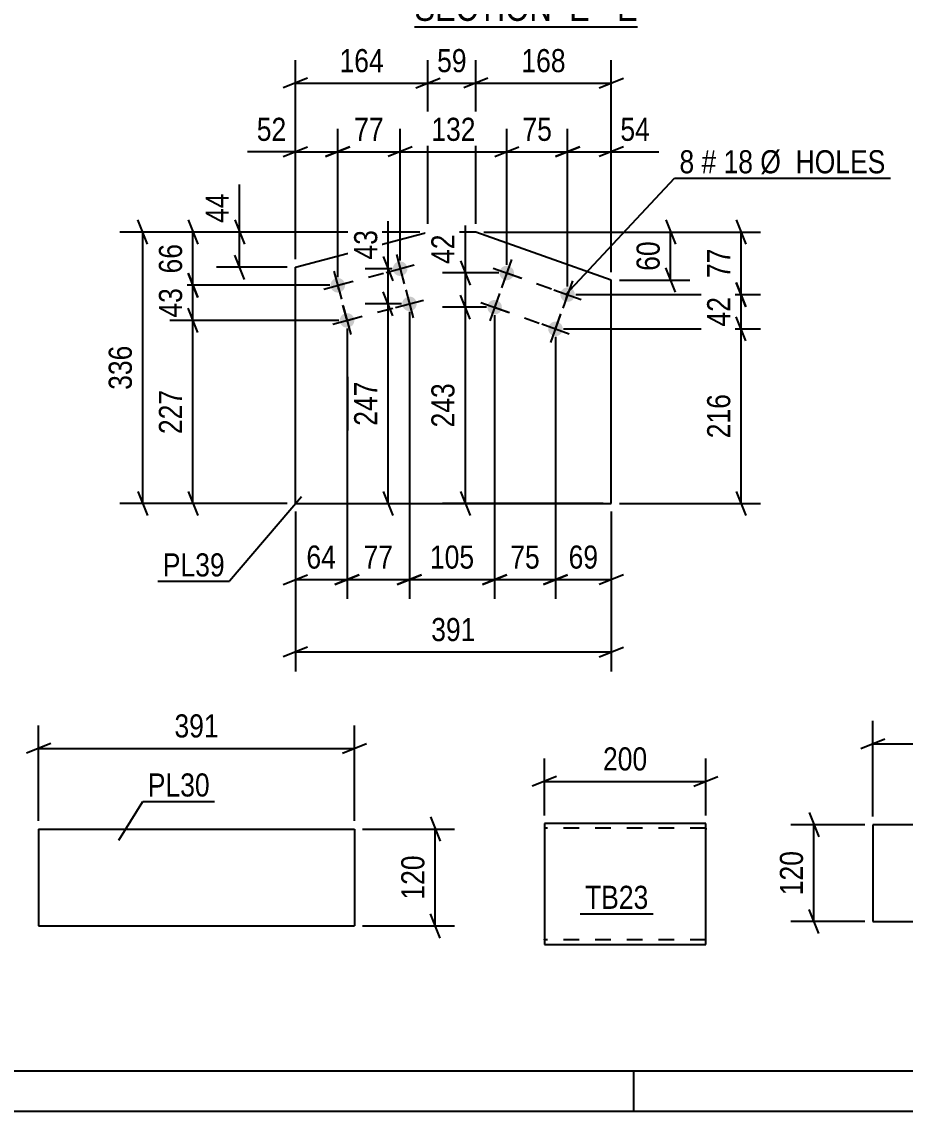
# Model space of a CAD drawing. Header units: millimetres. Extents: x 0 to 841, y 0 to 594.
# Drawn here: x 135.2 to 244.6, y 0 to 135 of the extents above; entities that cross this region are included whole.
import ezdxf

# ---------------------------------------------------------------- set-up
doc = ezdxf.new("R2010")
doc.units = ezdxf.units.MM
doc.linetypes.add('DXK_LINE_DOT2', pattern=[3.9198, 1.9599, -1.9599])
doc.styles.add('Arial Narrow', font='ARIALN.TTF', dxfattribs={"height": 0.2})

# ---------------------------------------------------------------- blocks, each defined once
blk = doc.blocks.new('Unknown-247305070-1135 - 20638')
at = {"color": 5, "linetype": 'Continuous'}
for p, q in [((5, 5), (836, 5)), ((211, 0), (211, 5)), ((0, 0), (841, 0))]:
    blk.add_line(p, q, dxfattribs=at)
blk = doc.blocks.new('Unknown-247305070-19 - 7066')
at = {"color": 6, "linetype": 'Continuous'}
blk.add_line((183.82, 134.35), (211.47, 134.35), dxfattribs=at)
at = {"color": 0, "linetype": 'Continuous'}
for points in [[(201.93, 135.1), (201.93, 138.6), (183.82, 138.6), (183.82, 135.1)], [(205.53, 135.1), (205.53, 138.6), (202.98, 138.6), (202.98, 135.1)], [(207.86, 135.1), (207.86, 138.6), (206.58, 138.6), (206.58, 135.1)], [(211.47, 135.1), (211.47, 138.6), (208.91, 138.6), (208.91, 135.1)]]:
    blk.add_wipeout(points, dxfattribs=at)
at = {"color": 7, "linetype": 'Continuous', "style": 'Arial Narrow'}
for s, p in [('SECTION ', (183.82, 135.1)), ('E', (202.98, 135.1)), ('E', (208.91, 135.1)), ('-', (206.58, 135.1))]:
    blk.add_text(s, height=3.34, dxfattribs=at).set_placement(p)
blk = doc.blocks.new('Part-247305070-5434 - 5428')
at = {"color": 2, "linetype": 'Continuous'}
for p, q in [((137.26, 34.96), (137.26, 22.96)), ((137.26, 34.96), (176.4, 34.96)), ((176.4, 34.96), (176.4, 22.96)), ((137.26, 22.96), (176.4, 22.96))]:
    blk.add_line(p, q, dxfattribs=at)
blk = doc.blocks.new('Part-247305070-5466 - 5462')
at = {"color": 2, "linetype": 'Continuous'}
for p, q in [((240.6, 35.5), (240.6, 23.5)), ((262.55, 35.5), (240.6, 35.5)), ((262.55, 23.5), (262.55, 35.5)), ((240.6, 23.5), (262.55, 23.5))]:
    blk.add_line(p, q, dxfattribs=at)
blk = doc.blocks.new('Part-247305070-5210 - 5205')
at = {"color": 2, "linetype": 'Continuous'}
for p, q in [((199.92, 35.65), (199.92, 20.74)), ((219.92, 35.65), (199.92, 35.65)), ((219.92, 21.85), (219.92, 35.65)), ((219.92, 20.65), (219.92, 21.85)), ((199.92, 20.74), (199.92, 20.65)), ((199.92, 20.65), (219.92, 20.65))]:
    blk.add_line(p, q, dxfattribs=at)
at = {"color": 7, "linetype": 'DXK_LINE_DOT2'}
for p, q in [((219.92, 35.05), (199.92, 35.05)), ((219.92, 35.05), (219.92, 35)), ((219.92, 35), (219.92, 35.05)), ((219.92, 34.91), (219.92, 35)), ((219.92, 35), (219.92, 34.91)), ((219.92, 21.3), (219.92, 21.62)), ((199.92, 21.25), (199.92, 21.3)), ((219.92, 21.25), (199.92, 21.25)), ((219.92, 21.25), (219.92, 21.3))]:
    blk.add_line(p, q, dxfattribs=at)
blk = doc.blocks.new('Bolt-247305070-5886 - 5852')
at = {"linetype": 'Continuous'}
for points in [[(196.1, 103.56, -1), (194.41, 104.16, -1)], [(203.64, 100.88, -1), (201.95, 101.48, -1)], [(194.6, 99.32, -1), (192.9, 99.92, -1)], [(202.14, 96.64, -1), (200.44, 97.24, -1)]]:
    blk.add_hatch(color=1, dxfattribs=at).paths.add_polyline_path(points)
at = {"color": 1, "linetype": 'Continuous'}
for p, q in [((195.86, 105.55), (194.65, 102.16)), ((193.56, 104.46), (196.95, 103.26)), ((203.4, 102.88), (202.19, 99.49)), ((194.35, 101.31), (193.15, 97.92)), ((201.1, 101.78), (204.49, 100.58)), ((192.06, 100.22), (195.45, 99.01)), ((201.89, 98.64), (200.69, 95.25)), ((199.59, 97.54), (202.99, 96.34))]:
    blk.add_line(p, q, dxfattribs=at)
blk = doc.blocks.new('Bolt-247305070-5891 - 5852')
at = {"linetype": 'Continuous'}
for points in [[(182.92, 104.62, -1), (181.18, 104.16, -1)], [(175.19, 102.57, -1), (173.45, 102.1, -1)], [(184.07, 100.27, -1), (182.33, 99.81, -1)], [(176.34, 98.22, -1), (174.6, 97.75, -1)]]:
    blk.add_hatch(color=1, dxfattribs=at).paths.add_polyline_path(points)
at = {"color": 1, "linetype": 'Continuous'}
for p, q in [((181.58, 106.13), (182.51, 102.65)), ((173.85, 104.07), (174.78, 100.6)), ((180.31, 103.93), (183.79, 104.85)), ((172.58, 101.87), (176.06, 102.8)), ((182.74, 101.78), (183.67, 98.3)), ((181.46, 99.58), (184.94, 100.51)), ((175.01, 99.73), (175.94, 96.25)), ((173.73, 97.52), (177.21, 98.45))]:
    blk.add_line(p, q, dxfattribs=at)
blk = doc.blocks.new('Part-247305070-5896 - 5852')
at = {"color": 2, "linetype": 'Continuous'}
for p, q in [((169.07, 104.56), (185.5, 108.93)), ((191.42, 108.93), (185.5, 108.93)), ((208.21, 102.98), (191.42, 108.93)), ((169.07, 75.3), (169.07, 104.56)), ((208.21, 75.3), (208.21, 102.98)), ((169.07, 75.3), (208.21, 75.3))]:
    blk.add_line(p, q, dxfattribs=at)
blk = doc.blocks.new('Line-247305070-6221 - 5852')
at = {"color": 1, "linetype": 'DXK_LINE_DOT2'}
blk.add_line((182.05, 104.39), (183.2, 100.04), dxfattribs=at)
blk = doc.blocks.new('Line-247305070-6214 - 5852')
at = {"color": 1, "linetype": 'DXK_LINE_DOT2'}
blk.add_line((174.32, 102.34), (182.05, 104.39), dxfattribs=at)
blk = doc.blocks.new('Line-247305070-6207 - 5852')
at = {"color": 1, "linetype": 'DXK_LINE_DOT2'}
blk.add_line((175.47, 97.99), (183.2, 100.04), dxfattribs=at)
blk = doc.blocks.new('Line-247305070-6200 - 5852')
at = {"color": 1, "linetype": 'DXK_LINE_DOT2'}
blk.add_line((175.47, 97.99), (174.32, 102.34), dxfattribs=at)
blk = doc.blocks.new('Line-247305070-6193 - 5852')
at = {"color": 1, "linetype": 'DXK_LINE_DOT2'}
blk.add_line((195.26, 103.86), (193.75, 99.62), dxfattribs=at)
blk = doc.blocks.new('Line-247305070-6186 - 5852')
at = {"color": 1, "linetype": 'DXK_LINE_DOT2'}
blk.add_line((193.75, 99.62), (201.29, 96.94), dxfattribs=at)
blk = doc.blocks.new('Line-247305070-6179 - 5852')
at = {"color": 1, "linetype": 'DXK_LINE_DOT2'}
blk.add_line((201.29, 96.94), (202.8, 101.18), dxfattribs=at)
blk = doc.blocks.new('Line-247305070-6172 - 5852')
at = {"color": 1, "linetype": 'DXK_LINE_DOT2'}
blk.add_line((195.26, 103.86), (202.8, 101.18), dxfattribs=at)
blk = doc.blocks.new('StraightDimension-247305070-5436 - 5428')
at = {"color": 7, "linetype": 'Continuous'}
for p, q in [((137.26, 35.96), (137.26, 47.81)), ((176.4, 35.96), (176.4, 47.81)), ((138.76, 45.56), (135.76, 44.36)), ((137.26, 44.96), (176.4, 44.96)), ((174.9, 44.36), (177.9, 45.56))]:
    blk.add_line(p, q, dxfattribs=at)
at = {"color": 0}
blk.add_wipeout([(160.17, 45.71), (160.17, 49.91), (153.49, 49.91), (153.49, 45.71)], dxfattribs=at)
at = {"color": 3, "style": 'Arial Narrow'}
blk.add_text('391', height=2.863, dxfattribs=at).set_placement((154.09, 46.31))
blk = doc.blocks.new('StraightDimension-247305070-5447 - 5428')
at = {"color": 7, "linetype": 'Continuous'}
for p, q in [((185.8, 36.46), (187, 33.46)), ((177.4, 34.96), (188.8, 34.96)), ((186.4, 22.96), (186.4, 34.96)), ((187, 21.46), (185.8, 24.46)), ((177.4, 22.96), (188.8, 22.96))]:
    blk.add_line(p, q, dxfattribs=at)
at = {"color": 0}
blk.add_wipeout([(185.65, 32.3), (181.45, 32.3), (181.45, 25.62), (185.65, 25.62)], dxfattribs=at)
at = {"color": 3, "style": 'Arial Narrow'}
blk.add_text('120', height=2.863, rotation=90.0002, dxfattribs=at).set_placement((185.05, 26.22))
blk = doc.blocks.new('StraightDimension-247305070-5479 - 5462')
at = {"color": 7, "linetype": 'Continuous'}
for p, q in [((240.6, 36.5), (240.6, 48.35)), ((262.55, 36.5), (262.55, 48.35)), ((242.1, 46.1), (239.1, 44.9)), ((261.05, 44.9), (264.05, 46.1)), ((240.6, 45.5), (262.55, 45.5))]:
    blk.add_line(p, q, dxfattribs=at)
at = {"color": 0}
blk.add_wipeout([(254.91, 46.25), (254.91, 50.45), (248.23, 50.45), (248.23, 46.25)], dxfattribs=at)
at = {"color": 3, "style": 'Arial Narrow'}
blk.add_text('220', height=2.863, dxfattribs=at).set_placement((248.83, 46.85))
blk = doc.blocks.new('StraightDimension-247305070-5468 - 5462')
at = {"color": 7, "linetype": 'Continuous'}
for p, q in [((232.7, 37), (233.9, 34)), ((239.6, 35.5), (230.45, 35.5)), ((233.3, 23.5), (233.3, 35.5)), ((233.9, 22), (232.7, 25)), ((239.6, 23.5), (230.45, 23.5))]:
    blk.add_line(p, q, dxfattribs=at)
at = {"color": 0}
blk.add_wipeout([(232.55, 32.85), (228.35, 32.85), (228.35, 26.16), (232.55, 26.16)], dxfattribs=at)
at = {"color": 3, "style": 'Arial Narrow'}
blk.add_text('120', height=2.863, rotation=90.0002, dxfattribs=at).set_placement((231.95, 26.76))
blk = doc.blocks.new('StraightDimension-247305070-5213 - 5205')
at = {"color": 7, "linetype": 'Continuous'}
for p, q in [((199.92, 36.65), (199.92, 43.72)), ((219.92, 36.65), (219.92, 43.72)), ((201.42, 41.47), (198.42, 40.27)), ((199.92, 40.87), (219.92, 40.87)), ((218.42, 40.27), (221.42, 41.47))]:
    blk.add_line(p, q, dxfattribs=at)
at = {"color": 0}
blk.add_wipeout([(213.26, 41.62), (213.26, 45.82), (206.58, 45.82), (206.58, 41.62)], dxfattribs=at)
at = {"color": 3, "style": 'Arial Narrow'}
blk.add_text('200', height=2.863, dxfattribs=at).set_placement((207.18, 42.22))
blk = doc.blocks.new('StraightDimension-247305070-42110 - 5852')
at = {"color": 7, "linetype": 'Continuous'}
for p, q in [((181.16, 98.54), (179.96, 101.54)), ((182.2, 100.04), (177.71, 100.04)), ((180.56, 75.3), (180.56, 100.04)), ((179.96, 76.8), (181.16, 73.8)), ((170.07, 75.3), (182.96, 75.3))]:
    blk.add_line(p, q, dxfattribs=at)
at = {"color": 0}
blk.add_wipeout([(179.81, 91.02), (175.61, 91.02), (175.61, 84.33), (179.81, 84.33)], dxfattribs=at)
at = {"color": 3, "style": 'Arial Narrow'}
blk.add_text('247', height=2.863, rotation=90.0002, dxfattribs=at).set_placement((179.21, 84.93))
blk = doc.blocks.new('StraightDimension-247305070-5955 - 5852')
at = {"color": 7, "linetype": 'Continuous'}
for p, q in [((169.07, 105.56), (169.07, 130.24)), ((185.5, 109.93), (185.5, 130.24)), ((170.57, 127.99), (167.57, 126.79)), ((169.07, 127.39), (185.5, 127.39)), ((184, 126.79), (187, 127.99))]:
    blk.add_line(p, q, dxfattribs=at)
at = {"color": 0}
blk.add_wipeout([(180.62, 128.14), (180.62, 132.34), (173.94, 132.34), (173.94, 128.14)], dxfattribs=at)
at = {"color": 3, "style": 'Arial Narrow'}
blk.add_text('164', height=2.863, dxfattribs=at).set_placement((174.54, 128.74))
blk = doc.blocks.new('StraightDimension-247305070-6073 - 5852')
at = {"color": 7, "linetype": 'Continuous'}
for p, q in [((150.76, 107.43), (149.56, 110.43)), ((184.5, 108.93), (147.31, 108.93)), ((150.16, 75.3), (150.16, 108.93)), ((149.56, 76.8), (150.76, 73.8)), ((168.07, 75.3), (147.31, 75.3))]:
    blk.add_line(p, q, dxfattribs=at)
at = {"color": 0}
blk.add_wipeout([(149.41, 95.46), (145.21, 95.46), (145.21, 88.78), (149.41, 88.78)], dxfattribs=at)
at = {"color": 3, "style": 'Arial Narrow'}
blk.add_text('336', height=2.863, rotation=90.0002, dxfattribs=at).set_placement((148.81, 89.38))
blk = doc.blocks.new('StraightDimension-247305070-5945 - 5852')
at = {"color": 7, "linetype": 'Continuous'}
for p, q in [((191.42, 109.93), (191.42, 130.24)), ((208.21, 103.98), (208.21, 130.24)), ((192.92, 127.99), (189.92, 126.79)), ((191.42, 127.39), (208.21, 127.39)), ((206.71, 126.79), (209.71, 127.99))]:
    blk.add_line(p, q, dxfattribs=at)
at = {"color": 0}
blk.add_wipeout([(203.16, 128.14), (203.16, 132.34), (196.47, 132.34), (196.47, 128.14)], dxfattribs=at)
at = {"color": 3, "style": 'Arial Narrow'}
blk.add_text('168', height=2.863, dxfattribs=at).set_placement((197.07, 128.74))
blk = doc.blocks.new('StraightDimension-247305070-5898 - 5852')
at = {"color": 7, "linetype": 'Continuous'}
for p, q in [((175.47, 96.99), (175.47, 63.48)), ((169.07, 74.3), (169.07, 63.48)), ((167.57, 65.28), (170.57, 66.48)), ((176.97, 66.48), (173.97, 65.28)), ((169.07, 65.88), (175.47, 65.88))]:
    blk.add_line(p, q, dxfattribs=at)
at = {"color": 0}
blk.add_wipeout([(174.7, 66.63), (174.7, 70.83), (169.84, 70.83), (169.84, 66.63)], dxfattribs=at)
at = {"color": 3, "style": 'Arial Narrow'}
blk.add_text('64', height=2.863, dxfattribs=at).set_placement((170.44, 67.23))
blk = doc.blocks.new('StraightDimension-247305070-5904 - 5852')
at = {"color": 7, "linetype": 'Continuous'}
for p, q in [((183.2, 99.04), (183.2, 63.48)), ((193.75, 98.62), (193.75, 63.48)), ((181.7, 65.28), (184.7, 66.48)), ((195.25, 66.48), (192.25, 65.28)), ((183.2, 65.88), (193.75, 65.88))]:
    blk.add_line(p, q, dxfattribs=at)
at = {"color": 0}
blk.add_wipeout([(191.82, 66.63), (191.82, 70.83), (185.14, 70.83), (185.14, 66.63)], dxfattribs=at)
at = {"color": 3, "style": 'Arial Narrow'}
blk.add_text('105', height=2.863, dxfattribs=at).set_placement((185.74, 67.23))
blk = doc.blocks.new('StraightDimension-247305070-5912 - 5852')
at = {"color": 7, "linetype": 'Continuous'}
for p, q in [((183.2, 99.04), (183.2, 63.48)), ((175.47, 96.99), (175.47, 63.48)), ((173.97, 65.28), (176.97, 66.48)), ((184.7, 66.48), (181.7, 65.28)), ((175.47, 65.88), (183.2, 65.88))]:
    blk.add_line(p, q, dxfattribs=at)
at = {"color": 0}
blk.add_wipeout([(181.77, 66.63), (181.77, 70.83), (176.91, 70.83), (176.91, 66.63)], dxfattribs=at)
at = {"color": 3, "style": 'Arial Narrow'}
blk.add_text('77', height=2.863, dxfattribs=at).set_placement((177.51, 67.23))
blk = doc.blocks.new('StraightDimension-247305070-41149 - 5852')
at = {"color": 7, "linetype": 'Continuous'}
for p, q in [((224.89, 95.44), (223.69, 98.44)), ((202.29, 96.94), (226.69, 96.94)), ((224.29, 75.3), (224.29, 96.94)), ((223.69, 76.8), (224.89, 73.8)), ((209.21, 75.3), (226.69, 75.3))]:
    blk.add_line(p, q, dxfattribs=at)
at = {"color": 0}
blk.add_wipeout([(223.54, 89.47), (219.34, 89.47), (219.34, 82.78), (223.54, 82.78)], dxfattribs=at)
at = {"color": 3, "style": 'Arial Narrow'}
blk.add_text('216', height=2.863, rotation=90.0002, dxfattribs=at).set_placement((222.94, 83.38))
blk = doc.blocks.new('StraightDimension-247305070-5920 - 5852')
at = {"color": 7, "linetype": 'Continuous'}
for p, q in [((193.75, 98.62), (193.75, 63.48)), ((201.29, 95.94), (201.29, 63.48)), ((192.25, 65.28), (195.25, 66.48)), ((202.79, 66.48), (199.79, 65.28)), ((193.75, 65.88), (201.29, 65.88))]:
    blk.add_line(p, q, dxfattribs=at)
at = {"color": 0}
blk.add_wipeout([(199.95, 66.63), (199.95, 70.83), (195.09, 70.83), (195.09, 66.63)], dxfattribs=at)
at = {"color": 3, "style": 'Arial Narrow'}
blk.add_text('75', height=2.863, dxfattribs=at).set_placement((195.69, 67.23))
blk = doc.blocks.new('StraightDimension-247305070-5928 - 5852')
at = {"color": 7, "linetype": 'Continuous'}
for p, q in [((201.29, 95.94), (201.29, 63.48)), ((208.21, 74.3), (208.21, 63.48)), ((199.79, 65.28), (202.79, 66.48)), ((209.71, 66.48), (206.71, 65.28)), ((201.29, 65.88), (208.21, 65.88))]:
    blk.add_line(p, q, dxfattribs=at)
at = {"color": 0}
blk.add_wipeout([(207.18, 66.63), (207.18, 70.83), (202.32, 70.83), (202.32, 66.63)], dxfattribs=at)
at = {"color": 3, "style": 'Arial Narrow'}
blk.add_text('69', height=2.863, dxfattribs=at).set_placement((202.92, 67.23))
blk = doc.blocks.new('StraightDimension-247305070-5935 - 5852')
at = {"color": 7, "linetype": 'Continuous'}
for p, q in [((185.5, 109.93), (185.5, 130.24)), ((191.42, 109.93), (191.42, 130.24)), ((184, 126.79), (187, 127.99)), ((185.5, 127.39), (191.42, 127.39)), ((192.92, 127.99), (189.92, 126.79))]:
    blk.add_line(p, q, dxfattribs=at)
at = {"color": 0}
blk.add_wipeout([(190.89, 128.14), (190.89, 132.34), (186.03, 132.34), (186.03, 128.14)], dxfattribs=at)
at = {"color": 3, "style": 'Arial Narrow'}
blk.add_text('59', height=2.863, dxfattribs=at).set_placement((186.63, 128.74))
blk = doc.blocks.new('StraightDimension-247305070-5966 - 5852')
at = {"color": 7, "linetype": 'Continuous'}
for p, q in [((169.07, 74.3), (169.07, 54.5)), ((208.21, 74.3), (208.21, 54.5)), ((170.57, 57.5), (167.57, 56.3)), ((169.07, 56.9), (208.21, 56.9)), ((206.71, 56.3), (209.71, 57.5))]:
    blk.add_line(p, q, dxfattribs=at)
at = {"color": 0}
blk.add_wipeout([(191.98, 57.65), (191.98, 61.85), (185.3, 61.85), (185.3, 57.65)], dxfattribs=at)
at = {"color": 3, "style": 'Arial Narrow'}
blk.add_text('391', height=2.863, dxfattribs=at).set_placement((185.9, 58.25))
blk = doc.blocks.new('StraightDimension-247305070-6099 - 5852')
at = {"color": 7, "linetype": 'Continuous'}
for p, q in [((202.8, 102.18), (202.8, 121.73)), ((208.21, 103.98), (208.21, 121.73)), ((201.3, 118.28), (204.3, 119.48)), ((202.8, 118.88), (208.21, 118.88)), ((209.71, 119.48), (206.71, 118.28)), ((208.21, 118.88), (214.11, 118.88)), ((208.21, 118.88), (214.11, 118.88))]:
    blk.add_line(p, q, dxfattribs=at)
at = {"color": 0}
blk.add_wipeout([(213.59, 119.63), (213.59, 123.83), (208.73, 123.83), (208.73, 119.63)], dxfattribs=at)
at = {"color": 3, "style": 'Arial Narrow'}
blk.add_text('54', height=2.863, dxfattribs=at).set_placement((209.33, 120.23))
blk = doc.blocks.new('StraightDimension-247305070-5971 - 5852')
at = {"color": 7, "linetype": 'Continuous'}
for p, q in [((214.95, 110.43), (216.15, 107.43)), ((192.42, 108.93), (217.95, 108.93)), ((215.55, 102.98), (215.55, 108.93)), ((216.15, 101.48), (214.95, 104.48)), ((209.21, 102.98), (217.95, 102.98))]:
    blk.add_line(p, q, dxfattribs=at)
at = {"color": 0}
blk.add_wipeout([(214.8, 108.38), (210.6, 108.38), (210.6, 103.53), (214.8, 103.53)], dxfattribs=at)
at = {"color": 3, "style": 'Arial Narrow'}
blk.add_text('60', height=2.863, rotation=90.0002, dxfattribs=at).set_placement((214.2, 104.13))
blk = doc.blocks.new('StraightDimension-247305070-6015 - 5852')
at = {"color": 7, "linetype": 'Continuous'}
for p, q in [((190.13, 103.86), (190.13, 109.76)), ((190.13, 103.86), (190.13, 109.76)), ((189.53, 105.36), (190.73, 102.36)), ((194.26, 103.86), (187.28, 103.86)), ((190.13, 99.62), (190.13, 103.86)), ((190.73, 98.12), (189.53, 101.12)), ((192.75, 99.62), (187.28, 99.62))]:
    blk.add_line(p, q, dxfattribs=at)
at = {"color": 0}
blk.add_wipeout([(189.38, 109.24), (185.18, 109.24), (185.18, 104.38), (189.38, 104.38)], dxfattribs=at)
at = {"color": 3, "style": 'Arial Narrow'}
blk.add_text('42', height=2.863, rotation=90.0002, dxfattribs=at).set_placement((188.78, 104.98))
blk = doc.blocks.new('StraightDimension-247305070-6080 - 5852')
at = {"color": 7, "linetype": 'Continuous'}
for p, q in [((162.16, 108.93), (162.16, 114.84)), ((162.16, 108.93), (162.16, 114.84)), ((161.56, 110.43), (162.76, 107.43)), ((184.5, 108.93), (159.31, 108.93)), ((162.16, 104.56), (162.16, 108.93)), ((162.76, 103.06), (161.56, 106.06)), ((168.07, 104.56), (159.31, 104.56))]:
    blk.add_line(p, q, dxfattribs=at)
at = {"color": 0}
blk.add_wipeout([(161.41, 114.31), (157.21, 114.31), (157.21, 109.46), (161.41, 109.46)], dxfattribs=at)
at = {"color": 3, "style": 'Arial Narrow'}
blk.add_text('44', height=2.863, rotation=90.0002, dxfattribs=at).set_placement((160.81, 110.06))
blk = doc.blocks.new('StraightDimension-247305070-6016 - 5852')
at = {"color": 7, "linetype": 'Continuous'}
for p, q in [((190.73, 98.12), (189.53, 101.12)), ((192.75, 99.62), (187.28, 99.62)), ((190.13, 75.3), (190.13, 99.62)), ((189.53, 76.8), (190.73, 73.8)), ((207.21, 75.3), (187.28, 75.3))]:
    blk.add_line(p, q, dxfattribs=at)
at = {"color": 0}
blk.add_wipeout([(189.38, 90.8), (185.18, 90.8), (185.18, 84.12), (189.38, 84.12)], dxfattribs=at)
at = {"color": 3, "style": 'Arial Narrow'}
blk.add_text('243', height=2.863, rotation=90.0002, dxfattribs=at).set_placement((188.78, 84.72))
blk = doc.blocks.new('StraightDimension-247305070-6109 - 5852')
at = {"color": 7, "linetype": 'Continuous'}
for p, q in [((195.26, 104.86), (195.26, 121.73)), ((202.8, 102.18), (202.8, 121.73)), ((193.76, 118.28), (196.76, 119.48)), ((195.26, 118.88), (202.8, 118.88)), ((204.3, 119.48), (201.3, 118.28))]:
    blk.add_line(p, q, dxfattribs=at)
at = {"color": 0}
blk.add_wipeout([(201.45, 119.63), (201.45, 123.83), (196.6, 123.83), (196.6, 119.63)], dxfattribs=at)
at = {"color": 3, "style": 'Arial Narrow'}
blk.add_text('75', height=2.863, dxfattribs=at).set_placement((197.2, 120.23))
blk = doc.blocks.new('StraightDimension-247305070-6119 - 5852')
at = {"color": 7, "linetype": 'Continuous'}
for p, q in [((182.05, 105.39), (182.05, 121.73)), ((195.26, 104.86), (195.26, 121.73)), ((183.55, 119.48), (180.55, 118.28)), ((182.05, 118.88), (195.26, 118.88)), ((193.76, 118.28), (196.76, 119.48))]:
    blk.add_line(p, q, dxfattribs=at)
at = {"color": 0}
blk.add_wipeout([(191.99, 119.63), (191.99, 123.83), (185.31, 123.83), (185.31, 119.63)], dxfattribs=at)
at = {"color": 3, "style": 'Arial Narrow'}
blk.add_text('132', height=2.863, dxfattribs=at).set_placement((185.91, 120.23))
blk = doc.blocks.new('StraightDimension-247305070-6129 - 5852')
at = {"color": 7, "linetype": 'Continuous'}
for p, q in [((174.32, 103.34), (174.32, 121.73)), ((182.05, 105.39), (182.05, 121.73)), ((172.82, 118.28), (175.82, 119.48)), ((174.32, 118.88), (182.05, 118.88)), ((183.55, 119.48), (180.55, 118.28))]:
    blk.add_line(p, q, dxfattribs=at)
at = {"color": 0}
blk.add_wipeout([(180.61, 119.63), (180.61, 123.83), (175.75, 123.83), (175.75, 119.63)], dxfattribs=at)
at = {"color": 3, "style": 'Arial Narrow'}
blk.add_text('77', height=2.863, dxfattribs=at).set_placement((176.35, 120.23))
blk = doc.blocks.new('StraightDimension-247305070-6139 - 5852')
at = {"color": 7, "linetype": 'Continuous'}
for p, q in [((169.07, 105.56), (169.07, 121.73)), ((174.32, 103.34), (174.32, 121.73)), ((169.07, 118.88), (163.16, 118.88)), ((169.07, 118.88), (163.16, 118.88)), ((167.57, 118.28), (170.57, 119.48)), ((169.07, 118.88), (174.32, 118.88)), ((175.82, 119.48), (172.82, 118.28))]:
    blk.add_line(p, q, dxfattribs=at)
at = {"color": 0}
blk.add_wipeout([(168.54, 119.63), (168.54, 123.83), (163.69, 123.83), (163.69, 119.63)], dxfattribs=at)
at = {"color": 3, "style": 'Arial Narrow'}
blk.add_text('52', height=2.863, dxfattribs=at).set_placement((164.29, 120.23))
blk = doc.blocks.new('StraightDimension-247305070-41081 - 5852')
at = {"color": 7, "linetype": 'Continuous'}
for p, q in [((155.78, 110.43), (156.98, 107.43)), ((184.5, 108.93), (153.53, 108.93)), ((156.38, 102.34), (156.38, 108.93)), ((156.98, 100.84), (155.78, 103.84)), ((173.32, 102.34), (153.53, 102.34))]:
    blk.add_line(p, q, dxfattribs=at)
at = {"color": 0}
blk.add_wipeout([(155.63, 108.06), (151.43, 108.06), (151.43, 103.2), (155.63, 103.2)], dxfattribs=at)
at = {"color": 3, "style": 'Arial Narrow'}
blk.add_text('66', height=2.863, rotation=90.0002, dxfattribs=at).set_placement((155.03, 103.8))
blk = doc.blocks.new('StraightDimension-247305070-41082 - 5852')
at = {"color": 7, "linetype": 'Continuous'}
for p, q in [((155.78, 103.84), (156.98, 100.84)), ((173.32, 102.34), (153.53, 102.34)), ((156.38, 97.99), (156.38, 102.34)), ((156.98, 96.49), (155.78, 99.49)), ((174.47, 97.99), (153.53, 97.99))]:
    blk.add_line(p, q, dxfattribs=at)
at = {"color": 0}
blk.add_wipeout([(155.63, 102.59), (151.43, 102.59), (151.43, 97.73), (155.63, 97.73)], dxfattribs=at)
at = {"color": 3, "style": 'Arial Narrow'}
blk.add_text('43', height=2.863, rotation=90.0002, dxfattribs=at).set_placement((155.03, 98.33))
blk = doc.blocks.new('StraightDimension-247305070-41147 - 5852')
at = {"color": 7, "linetype": 'Continuous'}
for p, q in [((223.69, 110.43), (224.89, 107.43)), ((192.42, 108.93), (226.69, 108.93)), ((224.29, 101.18), (224.29, 108.93)), ((224.89, 99.68), (223.69, 102.68)), ((203.8, 101.18), (226.69, 101.18))]:
    blk.add_line(p, q, dxfattribs=at)
at = {"color": 0}
blk.add_wipeout([(223.54, 107.49), (219.34, 107.49), (219.34, 102.63), (223.54, 102.63)], dxfattribs=at)
at = {"color": 3, "style": 'Arial Narrow'}
blk.add_text('77', height=2.863, rotation=90.0002, dxfattribs=at).set_placement((222.94, 103.23))
blk = doc.blocks.new('StraightDimension-247305070-41083 - 5852')
at = {"color": 7, "linetype": 'Continuous'}
for p, q in [((156.98, 96.49), (155.78, 99.49)), ((174.47, 97.99), (153.53, 97.99)), ((156.38, 75.3), (156.38, 97.99)), ((155.78, 76.8), (156.98, 73.8)), ((168.07, 75.3), (153.53, 75.3))]:
    blk.add_line(p, q, dxfattribs=at)
at = {"color": 0}
blk.add_wipeout([(155.63, 89.99), (151.43, 89.99), (151.43, 83.3), (155.63, 83.3)], dxfattribs=at)
at = {"color": 3, "style": 'Arial Narrow'}
blk.add_text('227', height=2.863, rotation=90.0002, dxfattribs=at).set_placement((155.03, 83.9))
blk = doc.blocks.new('StraightDimension-247305070-41148 - 5852')
at = {"color": 7, "linetype": 'Continuous'}
for p, q in [((223.69, 102.68), (224.89, 99.68)), ((203.8, 101.18), (226.69, 101.18)), ((224.29, 96.94), (224.29, 101.18)), ((224.89, 95.44), (223.69, 98.44)), ((202.29, 96.94), (226.69, 96.94))]:
    blk.add_line(p, q, dxfattribs=at)
at = {"color": 0}
blk.add_wipeout([(223.54, 101.49), (219.34, 101.49), (219.34, 96.63), (223.54, 96.63)], dxfattribs=at)
at = {"color": 3, "style": 'Arial Narrow'}
blk.add_text('42', height=2.863, rotation=90.0002, dxfattribs=at).set_placement((222.94, 97.23))
blk = doc.blocks.new('StraightDimension-247305070-42109 - 5852')
at = {"color": 7, "linetype": 'Continuous'}
for p, q in [((180.56, 104.39), (180.56, 110.3)), ((180.56, 104.39), (180.56, 110.3)), ((179.96, 105.89), (181.16, 102.89)), ((181.05, 104.39), (177.71, 104.39)), ((180.56, 100.04), (180.56, 104.39)), ((181.16, 98.54), (179.96, 101.54)), ((182.2, 100.04), (177.71, 100.04))]:
    blk.add_line(p, q, dxfattribs=at)
at = {"color": 0}
blk.add_wipeout([(179.81, 109.77), (175.61, 109.77), (175.61, 104.92), (179.81, 104.92)], dxfattribs=at)
at = {"color": 3, "style": 'Arial Narrow'}
blk.add_text('43', height=2.863, rotation=90.0002, dxfattribs=at).set_placement((179.21, 105.52))
blk = doc.blocks.new('Mark-247305070-5430 - 5428')
at = {"color": 0}
blk.add_wipeout([(158.47, 38.99), (158.47, 41.99), (150.79, 41.99), (150.79, 38.99)], dxfattribs=at)
blk.add_wipeout([(158.47, 38.99), (158.47, 41.99), (150.79, 41.99), (150.79, 38.99)], dxfattribs=at)
at = {"color": 30, "linetype": 'Continuous'}
for p, q in [((147.21, 33.59), (150.19, 38.39)), ((150.19, 38.39), (159.07, 38.39))]:
    blk.add_line(p, q, dxfattribs=at)
at = {"color": 3, "style": 'Arial Narrow'}
blk.add_text('PL30', height=2.863, dxfattribs=at).set_placement((150.79, 38.99))
blk = doc.blocks.new('Mark-247305070-5208 - 5205')
at = {"color": 0}
blk.add_wipeout([(212.81, 25.07), (212.81, 28.07), (204.95, 28.07), (204.95, 25.07)], dxfattribs=at)
blk.add_wipeout([(212.81, 25.07), (212.81, 28.07), (204.95, 28.07), (204.95, 25.07)], dxfattribs=at)
at = {"color": 30, "linetype": 'Continuous'}
blk.add_line((204.35, 24.47), (213.41, 24.47), dxfattribs=at)
at = {"color": 3, "style": 'Arial Narrow'}
blk.add_text('TB23', height=2.863, dxfattribs=at).set_placement((204.95, 25.07))
blk = doc.blocks.new('MarkSet-247305070-6256 - 5852')
at = {"color": 0}
for points in [[(218.48, 116.21), (218.48, 119.21), (216.65, 119.21), (216.65, 116.21)], [(221.21, 116.21), (221.21, 119.21), (219.38, 119.21), (219.38, 116.21)], [(225.76, 116.21), (225.76, 119.21), (222.11, 119.21), (222.11, 116.21)], [(242.19, 116.21), (242.19, 119.21), (226.66, 119.21), (226.66, 116.21)]]:
    blk.add_wipeout(points, dxfattribs=at)
for points in [[(218.48, 116.21), (218.48, 119.21), (216.65, 119.21), (216.65, 116.21)], [(221.21, 116.21), (221.21, 119.21), (219.38, 119.21), (219.38, 116.21)], [(225.76, 116.21), (225.76, 119.21), (222.11, 119.21), (222.11, 116.21)], [(242.19, 116.21), (242.19, 119.21), (226.66, 119.21), (226.66, 116.21)]]:
    blk.add_wipeout(points, dxfattribs=at)
at = {"color": 7, "linetype": 'Continuous'}
for p, q in [((202.55, 101.14), (216.05, 115.61)), ((216.05, 115.61), (242.79, 115.61))]:
    blk.add_line(p, q, dxfattribs=at)
at = {"color": 3, "style": 'Arial Narrow'}
for s, height, p in [('8', 2.86, (216.65, 116.21)), ('#', 2.86, (219.38, 116.21)), ('18', 2.863, (222.11, 116.21)), ('Ø  HOLES', 2.863, (226.66, 116.21))]:
    blk.add_text(s, height=height, dxfattribs=at).set_placement(p)
blk = doc.blocks.new('Mark-247305070-5892 - 5852')
at = {"color": 0}
blk.add_wipeout([(160.33, 66.26), (160.33, 69.26), (152.65, 69.26), (152.65, 66.26)], dxfattribs=at)
blk.add_wipeout([(160.33, 66.26), (160.33, 69.26), (152.65, 69.26), (152.65, 66.26)], dxfattribs=at)
at = {"color": 30, "linetype": 'Continuous'}
for p in [(169.84, 76.13), (152.05, 65.66)]:
    blk.add_line(p, (160.93, 65.66), dxfattribs=at)
at = {"color": 3, "style": 'Arial Narrow'}
blk.add_text('PL39', height=2.863, dxfattribs=at).set_placement((152.65, 66.26))

msp = doc.modelspace()

# ---------------------------------------------------------------- block references
for name in ['Unknown-247305070-1135 - 20638', 'Part-247305070-5896 - 5852', 'Bolt-247305070-5891 - 5852', 'Bolt-247305070-5886 - 5852', 'Line-247305070-6214 - 5852', 'Line-247305070-6221 - 5852', 'Line-247305070-6193 - 5852', 'Line-247305070-6172 - 5852', 'Line-247305070-6200 - 5852', 'Line-247305070-6207 - 5852', 'Line-247305070-6179 - 5852', 'Line-247305070-6186 - 5852', 'Part-247305070-5210 - 5205', 'Part-247305070-5466 - 5462', 'Part-247305070-5434 - 5428']:
    msp.add_blockref(name, (0, 0))

# ---------------------------------------------------------------- next in the draw order: block references
for name in ['Unknown-247305070-19 - 7066', 'StraightDimension-247305070-5955 - 5852', 'StraightDimension-247305070-5945 - 5852', 'StraightDimension-247305070-42110 - 5852', 'StraightDimension-247305070-41149 - 5852', 'StraightDimension-247305070-5479 - 5462', 'StraightDimension-247305070-5436 - 5428', 'StraightDimension-247305070-5213 - 5205', 'Mark-247305070-5208 - 5205']:
    msp.add_blockref(name, (0, 0))

# ---------------------------------------------------------------- next in the draw order: block references
for name in ['StraightDimension-247305070-6099 - 5852', 'StraightDimension-247305070-6073 - 5852', 'Mark-247305070-5430 - 5428', 'StraightDimension-247305070-5447 - 5428', 'StraightDimension-247305070-5468 - 5462']:
    msp.add_blockref(name, (0, 0))

# ---------------------------------------------------------------- next in the draw order: block references
for name in ['StraightDimension-247305070-5935 - 5852', 'StraightDimension-247305070-5904 - 5852', 'StraightDimension-247305070-5898 - 5852']:
    msp.add_blockref(name, (0, 0))

# ---------------------------------------------------------------- next in the draw order: block references
for name in ['StraightDimension-247305070-6080 - 5852', 'StraightDimension-247305070-5971 - 5852', 'StraightDimension-247305070-5912 - 5852', 'StraightDimension-247305070-5920 - 5852']:
    msp.add_blockref(name, (0, 0))

# ---------------------------------------------------------------- next in the draw order: block references
for name in ['StraightDimension-247305070-6015 - 5852', 'StraightDimension-247305070-5928 - 5852']:
    msp.add_blockref(name, (0, 0))

# ---------------------------------------------------------------- next in the draw order: block references
for name in ['StraightDimension-247305070-6109 - 5852', 'StraightDimension-247305070-5966 - 5852']:
    msp.add_blockref(name, (0, 0))

# ---------------------------------------------------------------- next in the draw order: block references
for name in ['StraightDimension-247305070-6119 - 5852', 'StraightDimension-247305070-6016 - 5852']:
    msp.add_blockref(name, (0, 0))

# ---------------------------------------------------------------- next in the draw order: block references
for name in ['StraightDimension-247305070-6129 - 5852', 'StraightDimension-247305070-41147 - 5852']:
    msp.add_blockref(name, (0, 0))

# ---------------------------------------------------------------- next in the draw order: block references
for name in ['StraightDimension-247305070-6139 - 5852', 'StraightDimension-247305070-41148 - 5852']:
    msp.add_blockref(name, (0, 0))

# ---------------------------------------------------------------- next in the draw order: block references
for name in ['MarkSet-247305070-6256 - 5852', 'StraightDimension-247305070-41081 - 5852']:
    msp.add_blockref(name, (0, 0))

# ---------------------------------------------------------------- next in the draw order: block references
for name in ['StraightDimension-247305070-42109 - 5852', 'StraightDimension-247305070-41082 - 5852']:
    msp.add_blockref(name, (0, 0))

# ---------------------------------------------------------------- next in the draw order: block references
msp.add_blockref('StraightDimension-247305070-41083 - 5852', (0, 0))

# ---------------------------------------------------------------- next in the draw order: block references
msp.add_blockref('Mark-247305070-5892 - 5852', (0, 0))

doc.saveas('drawing.dxf')
